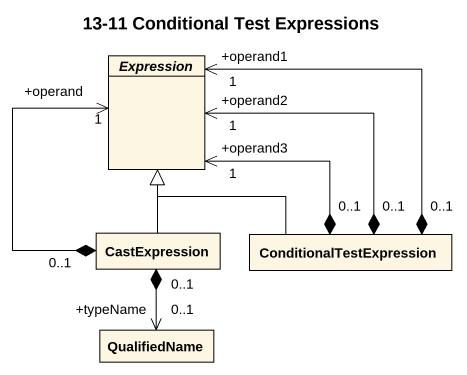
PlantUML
@startuml
title 13-11 Conditional Test Expressions
hide circle
hide empty members
abstract class Expression
class CastExpression
class ConditionalTestExpression
class QualifiedName
CastExpression "0..1" *-up-> "+operand\n1" Expression
CastExpression -up-|> Expression
CastExpression "0..1" *--> "+typeName\n0..1" QualifiedName
ConditionalTestExpression "0..1" *-up-> "+operand1\n1" Expression
ConditionalTestExpression "0..1" *-up-> "+operand3\n1" Expression
ConditionalTestExpression "0..1" *-up-> "+operand2\n1" Expression
ConditionalTestExpression -up-|> Expression
@enduml
